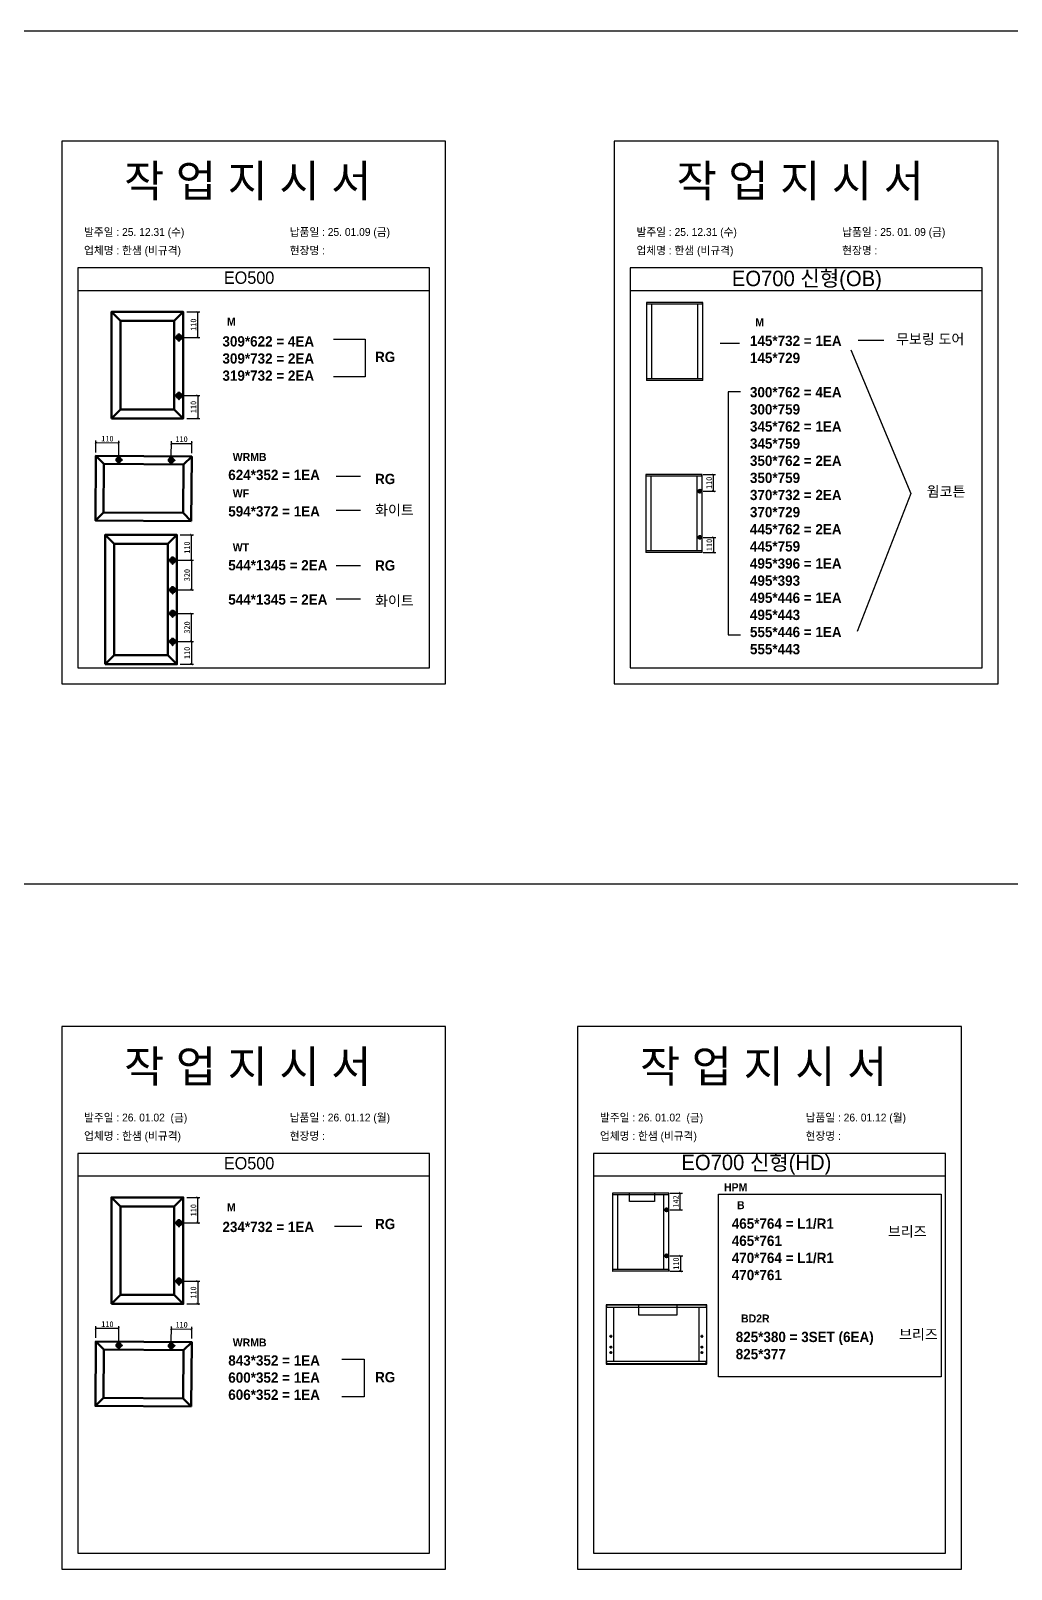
# Model space of a CAD drawing. Header units: millimetres. Extents: x -44117 to 256353, y -2095463 to 65325.
# Drawn here: x 110654 to 114944, y -602945 to -596208 of the extents above; entities that cross this region are included whole.
import ezdxf

# ---------------------------------------------------------------- set-up
doc = ezdxf.new("R2010")
doc.units = ezdxf.units.MM
doc.header["$LTSCALE"] = 10
doc.layers.add('Layer1', color=7, linetype='Continuous', lineweight=70)
doc.styles.add('MtX_Gulim', font='')
doc.styles.get('MtX_Gulim').set_extended_font_data('Gulim', bold=True)
doc.dimstyles.new('ISO-25', dxfattribs={"dimtxt": 2.5, "dimasz": 2.5, "dimexe": 1, "dimexo": 1, "dimtad": 1, "dimtxsty": 'Standard', "dimblk": 'ARCHTICK', "dimcen": 2.5, "dimadec": 0, "dimazin": 0, "dimtfac": 1, "dimtmove": 0, "dimatfit": 3, "dimfxl": 0, "dimarcsym": 0})

# ---------------------------------------------------------------- blocks, each defined once
blk = doc.blocks.new('_ArchTick')
at = {"color": 0, "linetype": 'ByBlock', "const_width": 0.15}
blk.add_lwpolyline([(-0.5, -0.5), (0.5, 0.5)], dxfattribs=at)
blk = doc.blocks.new('*D4333')
at = {"color": 0, "lineweight": -2}
for p, q in [((111336.1, -597439.7), (111394.3, -597439.7)), ((111384.3, -597551.1), (111384.3, -597439.7)), ((111317.5, -597551.1), (111394.3, -597551.1))]:
    blk.add_line(p, q, dxfattribs=at)
at = {"layer": 'Defpoints', "color": 0}
for p in [(111321.1, -597439.7), (111384.3, -597439.7), (111302.5, -597551.1)]:
    blk.add_point(p, dxfattribs=at)
at = {"color": 0, "lineweight": -2, "xscale": 10, "yscale": 10, "zscale": 10}
for p, rotation in [((111384.3, -597439.7), 90), ((111384.3, -597551.1), 270)]:
    blk.add_blockref('_ArchTick', p, dxfattribs=dict(at, rotation=rotation))
at = {"color": 0, "insert": (111365.6, -597495.4), "char_height": 25, "attachment_point": 5, "rotation": 90}
blk.add_mtext('110', dxfattribs=at)
blk = doc.blocks.new('*D4334')
at = {"color": 0, "lineweight": -2}
for p, q in [((111317.5, -597805.9), (111394.3, -597805.9)), ((111384.3, -597805.9), (111384.3, -597905.6)), ((111336.1, -597905.6), (111394.3, -597905.6))]:
    blk.add_line(p, q, dxfattribs=at)
at = {"layer": 'Defpoints', "color": 0}
for p in [(111302.5, -597805.9), (111321.1, -597905.6), (111384.3, -597905.6)]:
    blk.add_point(p, dxfattribs=at)
at = {"color": 0, "lineweight": -2, "xscale": 10, "yscale": 10, "zscale": 10}
for p, rotation in [((111384.3, -597805.9), 90), ((111384.3, -597905.6), 270)]:
    blk.add_blockref('_ArchTick', p, dxfattribs=dict(at, rotation=rotation))
at = {"color": 0, "insert": (111365.6, -597855.8), "char_height": 25, "attachment_point": 5, "rotation": 90}
blk.add_mtext('110', dxfattribs=at)
blk = doc.blocks.new('*D4335')
at = {"color": 0, "lineweight": -2}
for p, q in [((110938.8, -598054.8), (110939.2, -598002.8)), ((111039.4, -598013.6), (110939.1, -598012.8)), ((111039, -598072.3), (111039.5, -598003.6))]:
    blk.add_line(p, q, dxfattribs=at)
at = {"layer": 'Defpoints', "color": 0}
for p in [(110939.1, -598012.8), (110938.7, -598069.7), (111038.9, -598087.3)]:
    blk.add_point(p, dxfattribs=at)
at = {"color": 0, "lineweight": -2, "xscale": 10, "yscale": 10, "zscale": 10}
for p, rotation in [((110939.1, -598012.8), 179.5780898858026), ((111039.4, -598013.6), 359.5780898858026)]:
    blk.add_blockref('_ArchTick', p, dxfattribs=dict(at, rotation=rotation))
at = {"color": 0, "insert": (110989.4, -597994.5), "char_height": 25, "attachment_point": 5, "rotation": 359.57809}
blk.add_mtext('110', dxfattribs=at)
blk = doc.blocks.new('*D4336')
at = {"color": 0, "lineweight": -2}
for p, q in [((111268.5, -598073.9), (111269, -598005.3)), ((111268.9, -598015.3), (111358.7, -598015.9)), ((111358.4, -598057.8), (111358.7, -598005.9))]:
    blk.add_line(p, q, dxfattribs=at)
at = {"layer": 'Defpoints', "color": 0}
for p in [(111358.7, -598015.9), (111268.4, -598088.9), (111358.3, -598072.8)]:
    blk.add_point(p, dxfattribs=at)
at = {"color": 0, "lineweight": -2, "xscale": 10, "yscale": 10, "zscale": 10}
for p, rotation in [((111268.9, -598015.3), 179.5780898858019), ((111358.7, -598015.9), 359.5780898858019)]:
    blk.add_blockref('_ArchTick', p, dxfattribs=dict(at, rotation=rotation))
at = {"color": 0, "insert": (111313.9, -597996.8), "char_height": 25, "attachment_point": 5, "rotation": 359.57809}
blk.add_mtext('110', dxfattribs=at)
blk = doc.blocks.new('*D4337')
at = {"color": 0, "lineweight": -2}
for p, q in [((111308.3, -598415.8), (111366.6, -598415.8)), ((111356.6, -598527.1), (111356.6, -598415.8)), ((111289.7, -598527.1), (111366.6, -598527.1))]:
    blk.add_line(p, q, dxfattribs=at)
at = {"layer": 'Defpoints', "color": 0}
for p in [(111293.3, -598415.8), (111356.6, -598415.8), (111274.7, -598527.1)]:
    blk.add_point(p, dxfattribs=at)
at = {"color": 0, "lineweight": -2, "xscale": 10, "yscale": 10, "zscale": 10}
for p, rotation in [((111356.6, -598415.8), 90), ((111356.6, -598527.1), 270)]:
    blk.add_blockref('_ArchTick', p, dxfattribs=dict(at, rotation=rotation))
at = {"color": 0, "insert": (111337.8, -598471.4), "char_height": 25, "attachment_point": 5, "rotation": 90}
blk.add_mtext('110', dxfattribs=at)
blk = doc.blocks.new('*D4338')
at = {"color": 0, "lineweight": -2}
for p, q in [((111289.7, -598882.6), (111366.6, -598882.6)), ((111356.6, -598882.6), (111356.6, -598982.3)), ((111308.3, -598982.3), (111366.6, -598982.3))]:
    blk.add_line(p, q, dxfattribs=at)
at = {"layer": 'Defpoints', "color": 0}
for p in [(111274.7, -598882.6), (111293.3, -598982.3), (111356.6, -598982.3)]:
    blk.add_point(p, dxfattribs=at)
at = {"color": 0, "lineweight": -2, "xscale": 10, "yscale": 10, "zscale": 10}
for p, rotation in [((111356.6, -598882.6), 90), ((111356.6, -598982.3), 270)]:
    blk.add_blockref('_ArchTick', p, dxfattribs=dict(at, rotation=rotation))
at = {"color": 0, "insert": (111337.8, -598932.5), "char_height": 25, "attachment_point": 5, "rotation": 90}
blk.add_mtext('110', dxfattribs=at)
blk = doc.blocks.new('*D4339')
at = {"color": 0, "lineweight": -2}
for p, q in [((111289.7, -598759.7), (111366.6, -598759.7)), ((111356.6, -598882.6), (111356.6, -598759.7)), ((111289.7, -598882.6), (111366.6, -598882.6))]:
    blk.add_line(p, q, dxfattribs=at)
at = {"layer": 'Defpoints', "color": 0}
for p in [(111274.7, -598759.7), (111356.6, -598759.7), (111274.7, -598882.6)]:
    blk.add_point(p, dxfattribs=at)
at = {"color": 0, "lineweight": -2, "xscale": 10, "yscale": 10, "zscale": 10}
for p, rotation in [((111356.6, -598759.7), 90), ((111356.6, -598882.6), 270)]:
    blk.add_blockref('_ArchTick', p, dxfattribs=dict(at, rotation=rotation))
at = {"color": 0, "insert": (111337.8, -598821.2), "char_height": 25, "attachment_point": 5, "rotation": 90}
blk.add_mtext('320', dxfattribs=at)
blk = doc.blocks.new('*D4340')
at = {"color": 0, "lineweight": -2}
for p, q in [((111289.7, -598527.1), (111366.6, -598527.1)), ((111356.6, -598527.1), (111356.6, -598656.9)), ((111289.7, -598656.9), (111366.6, -598656.9))]:
    blk.add_line(p, q, dxfattribs=at)
at = {"layer": 'Defpoints', "color": 0}
for p in [(111274.7, -598527.1), (111274.7, -598656.9), (111356.6, -598656.9)]:
    blk.add_point(p, dxfattribs=at)
at = {"color": 0, "lineweight": -2, "xscale": 10, "yscale": 10, "zscale": 10}
for p, rotation in [((111356.6, -598527.1), 90), ((111356.6, -598656.9), 270)]:
    blk.add_blockref('_ArchTick', p, dxfattribs=dict(at, rotation=rotation))
at = {"color": 0, "insert": (111337.8, -598592), "char_height": 25, "attachment_point": 5, "rotation": 90}
blk.add_mtext('320', dxfattribs=at)
blk = doc.blocks.new('*D4342')
at = {"color": 0, "lineweight": -2}
for p, q in [((113596.2, -598151.2), (113650.8, -598151.2)), ((113640.8, -598224.8), (113640.8, -598151.2)), ((113596.2, -598224.8), (113650.8, -598224.8))]:
    blk.add_line(p, q, dxfattribs=at)
at = {"layer": 'Defpoints', "color": 0}
for p in [(113581.2, -598151.2), (113640.8, -598151.2), (113581.2, -598224.8)]:
    blk.add_point(p, dxfattribs=at)
at = {"color": 0, "lineweight": -2, "xscale": 10, "yscale": 10, "zscale": 10}
for p, rotation in [((113640.8, -598151.2), 90), ((113640.8, -598224.8), 270)]:
    blk.add_blockref('_ArchTick', p, dxfattribs=dict(at, rotation=rotation))
at = {"color": 0, "insert": (113622.1, -598188), "char_height": 25, "attachment_point": 5, "rotation": 90}
blk.add_mtext('110', dxfattribs=at)
blk = doc.blocks.new('*D4343')
at = {"color": 0, "lineweight": -2}
for p, q in [((113596.2, -598426.7), (113651.8, -598426.7)), ((113641.8, -598426.7), (113641.8, -598493.6)), ((113596.2, -598493.6), (113651.8, -598493.6))]:
    blk.add_line(p, q, dxfattribs=at)
at = {"layer": 'Defpoints', "color": 0}
for p in [(113581.2, -598426.7), (113581.2, -598493.6), (113641.8, -598493.6)]:
    blk.add_point(p, dxfattribs=at)
at = {"color": 0, "lineweight": -2, "xscale": 10, "yscale": 10, "zscale": 10}
for p, rotation in [((113641.8, -598426.7), 90), ((113641.8, -598493.6), 270)]:
    blk.add_blockref('_ArchTick', p, dxfattribs=dict(at, rotation=rotation))
at = {"color": 0, "insert": (113623, -598460.1), "char_height": 25, "attachment_point": 5, "rotation": 90}
blk.add_mtext('110', dxfattribs=at)
blk = doc.blocks.new('*D4350')
at = {"color": 0, "lineweight": -2}
for p, q in [((111336.1, -601317.4), (111394.3, -601317.4)), ((111384.3, -601428.8), (111384.3, -601317.4)), ((111317.5, -601428.8), (111394.3, -601428.8))]:
    blk.add_line(p, q, dxfattribs=at)
at = {"layer": 'Defpoints', "color": 0}
for p in [(111321.1, -601317.4), (111384.3, -601317.4), (111302.5, -601428.8)]:
    blk.add_point(p, dxfattribs=at)
at = {"color": 0, "lineweight": -2, "xscale": 10, "yscale": 10, "zscale": 10}
for p, rotation in [((111384.3, -601317.4), 90), ((111384.3, -601428.8), 270)]:
    blk.add_blockref('_ArchTick', p, dxfattribs=dict(at, rotation=rotation))
at = {"color": 0, "insert": (111365.6, -601373.1), "char_height": 25, "attachment_point": 5, "rotation": 90}
blk.add_mtext('110', dxfattribs=at)
blk = doc.blocks.new('*D4351')
at = {"color": 0, "lineweight": -2}
for p, q in [((111317.5, -601683.7), (111394.3, -601683.7)), ((111384.3, -601683.7), (111384.3, -601783.4)), ((111336.1, -601783.4), (111394.3, -601783.4))]:
    blk.add_line(p, q, dxfattribs=at)
at = {"layer": 'Defpoints', "color": 0}
for p in [(111302.5, -601683.7), (111321.1, -601783.4), (111384.3, -601783.4)]:
    blk.add_point(p, dxfattribs=at)
at = {"color": 0, "lineweight": -2, "xscale": 10, "yscale": 10, "zscale": 10}
for p, rotation in [((111384.3, -601683.7), 90), ((111384.3, -601783.4), 270)]:
    blk.add_blockref('_ArchTick', p, dxfattribs=dict(at, rotation=rotation))
at = {"color": 0, "insert": (111365.6, -601733.5), "char_height": 25, "attachment_point": 5, "rotation": 90}
blk.add_mtext('110', dxfattribs=at)
blk = doc.blocks.new('*D4352')
at = {"color": 0, "lineweight": -2}
for p, q in [((110938.8, -601932.5), (110939.2, -601880.6)), ((111039.4, -601891.3), (110939.1, -601890.6)), ((111039, -601950), (111039.5, -601881.3))]:
    blk.add_line(p, q, dxfattribs=at)
at = {"layer": 'Defpoints', "color": 0}
for p in [(110939.1, -601890.6), (110938.7, -601947.5), (111038.9, -601965)]:
    blk.add_point(p, dxfattribs=at)
at = {"color": 0, "lineweight": -2, "xscale": 10, "yscale": 10, "zscale": 10}
for p, rotation in [((110939.1, -601890.6), 179.5780898858025), ((111039.4, -601891.3), 359.5780898858025)]:
    blk.add_blockref('_ArchTick', p, dxfattribs=dict(at, rotation=rotation))
at = {"color": 0, "insert": (110989.4, -601872.2), "char_height": 25, "attachment_point": 5, "rotation": 359.57809}
blk.add_mtext('110', dxfattribs=at)
blk = doc.blocks.new('*D4353')
at = {"color": 0, "lineweight": -2}
for p, q in [((111268.5, -601951.7), (111269, -601883)), ((111268.9, -601893), (111358.7, -601893.7)), ((111358.4, -601935.6), (111358.7, -601883.7))]:
    blk.add_line(p, q, dxfattribs=at)
at = {"layer": 'Defpoints', "color": 0}
for p in [(111358.7, -601893.7), (111268.4, -601966.7), (111358.3, -601950.6)]:
    blk.add_point(p, dxfattribs=at)
at = {"color": 0, "lineweight": -2, "xscale": 10, "yscale": 10, "zscale": 10}
for p, rotation in [((111268.9, -601893), 179.578089885802), ((111358.7, -601893.7), 359.578089885802)]:
    blk.add_blockref('_ArchTick', p, dxfattribs=dict(at, rotation=rotation))
at = {"color": 0, "insert": (111313.9, -601874.6), "char_height": 25, "attachment_point": 5, "rotation": 359.57809}
blk.add_mtext('110', dxfattribs=at)
blk = doc.blocks.new('*D4354')
at = {"color": 0, "lineweight": -2}
for p, q in [((113451, -601297.9), (113505.6, -601297.9)), ((113495.6, -601371.5), (113495.6, -601297.9)), ((113451, -601371.5), (113505.6, -601371.5))]:
    blk.add_line(p, q, dxfattribs=at)
at = {"layer": 'Defpoints', "color": 0}
for p in [(113436, -601297.9), (113495.6, -601297.9), (113436, -601371.5)]:
    blk.add_point(p, dxfattribs=at)
at = {"color": 0, "lineweight": -2, "xscale": 10, "yscale": 10, "zscale": 10}
for p, rotation in [((113495.6, -601297.9), 90), ((113495.6, -601371.5), 270)]:
    blk.add_blockref('_ArchTick', p, dxfattribs=dict(at, rotation=rotation))
at = {"color": 0, "insert": (113476.9, -601334.7), "char_height": 25, "attachment_point": 5, "rotation": 90}
blk.add_mtext('142', dxfattribs=at)
blk = doc.blocks.new('*D4355')
at = {"color": 0, "lineweight": -2}
for p, q in [((113451, -601573.3), (113506.6, -601573.3)), ((113496.6, -601573.3), (113496.6, -601640.2)), ((113451, -601640.2), (113506.6, -601640.2))]:
    blk.add_line(p, q, dxfattribs=at)
at = {"layer": 'Defpoints', "color": 0}
for p in [(113436, -601573.3), (113436, -601640.2), (113496.6, -601640.2)]:
    blk.add_point(p, dxfattribs=at)
at = {"color": 0, "lineweight": -2, "xscale": 10, "yscale": 10, "zscale": 10}
for p, rotation in [((113496.6, -601573.3), 90), ((113496.6, -601640.2), 270)]:
    blk.add_blockref('_ArchTick', p, dxfattribs=dict(at, rotation=rotation))
at = {"color": 0, "insert": (113477.8, -601606.8), "char_height": 25, "attachment_point": 5, "rotation": 90}
blk.add_mtext('110', dxfattribs=at)

msp = doc.modelspace()

# ---------------------------------------------------------------- linework, layer by layer
at = {"color": 1}
msp.add_line((104015.69829, -596208.40571), (196284.84516, -596208.40571), dxfattribs=at)
msp.add_line((104015.69829, -596208.40571), (196284.84516, -596208.40571), dxfattribs=at)
for p, q in [((112399.3911, -597246.71474), (110859.3911, -597246.71474)), ((114816.9532, -597246.65272), (113276.9532, -597246.65272)), ((112399.3911, -597346.71474), (110859.3911, -597346.71474)), ((114816.9532, -597346.65272), (113276.9532, -597346.65272)), ((113348.20505, -597398.39332), (113348.20505, -597740.28021)), ((113594.7057, -597398.83605), (113348.20505, -597398.83605)), ((113594.7057, -597405.52621), (113348.20505, -597405.52621)), ((113594.45973, -597398.14736), (113348.45102, -597398.14736)), ((113370.09565, -597405.03429), (113370.09565, -597733.14732)), ((113572.56913, -597733.14732), (113572.56913, -597405.52621)), ((113593.47589, -597405.52621), (113593.47589, -597398.14736)), ((113594.7057, -597740.28021), (113594.7057, -597398.39332)), ((113671.14326, -597576.9154), (113755.76528, -597576.9154)), ((114242.82485, -597605.10755), (114504.37853, -598234.53755)), ((114274.24532, -597562.91873), (114386.94731, -597562.91873)), ((113594.7057, -597733.14732), (113348.20505, -597733.14732)), ((113594.7057, -597739.83749), (113348.20505, -597739.83749)), ((113594.45973, -597740.52618), (113348.45102, -597740.52618)), ((113349.43486, -597740.52618), (113349.43486, -597733.14732)), ((113593.47589, -597733.14732), (113593.47589, -597740.52618)), ((111989.81019, -598158.31247), (112096.13283, -598158.31247)), ((113345.36564, -598151.43253), (113345.36564, -598493.31942)), ((113591.86628, -598151.87526), (113345.36564, -598151.87526)), ((113591.86628, -598158.56542), (113345.36564, -598158.56542)), ((113591.62032, -598151.18657), (113345.6116, -598151.18657)), ((113367.25624, -598158.0735), (113367.25624, -598486.18653)), ((113569.72972, -598486.18653), (113569.72972, -598158.56542)), ((113590.63647, -598158.56542), (113590.63647, -598151.18657)), ((113591.86628, -598493.31942), (113591.86628, -598151.43253)), ((114504.37853, -598234.53755), (114270.46874, -598838.45011)), ((111989.81019, -598307.16416), (112096.13283, -598307.16416)), ((113591.86628, -598486.18653), (113345.36564, -598486.18653)), ((113591.86628, -598492.87669), (113345.36564, -598492.87669)), ((113591.62032, -598493.56539), (113345.6116, -598493.56539)), ((113346.59545, -598493.56539), (113346.59545, -598486.18653)), ((113590.63647, -598486.18653), (113590.63647, -598493.56539)), ((111989.81019, -598549.57976), (112096.13283, -598549.57976)), ((111989.81019, -598696.305), (112096.13283, -598696.305)), ((112399.3911, -601124.47349), (110859.3911, -601124.47349)), ((114657.0102, -601124.47349), (113117.0102, -601124.47349)), ((112399.3911, -601224.47349), (110859.3911, -601224.47349)), ((114657.0102, -601224.47349), (113117.0102, -601224.47349)), ((113200.15862, -601298.09717), (113200.15862, -601639.98405)), ((113446.65926, -601298.5399), (113200.15862, -601298.5399)), ((113446.65926, -601305.23006), (113200.15862, -601305.23006)), ((113446.4133, -601297.85121), (113200.40458, -601297.85121)), ((113222.04922, -601304.73814), (113222.04922, -601632.85117)), ((113424.5227, -601632.85117), (113424.5227, -601305.23006)), ((113445.42945, -601305.23006), (113445.42945, -601297.85121)), ((113446.65926, -601639.98405), (113446.65926, -601298.09717)), ((111983.19227, -601442.35139), (112102.27362, -601442.35139)), ((113446.65926, -601632.85117), (113200.15862, -601632.85117)), ((113446.65926, -601639.54133), (113200.15862, -601639.54133)), ((113446.4133, -601640.23002), (113200.40458, -601640.23002)), ((113201.38843, -601640.23002), (113201.38843, -601632.85117)), ((113445.42945, -601632.85117), (113445.42945, -601640.23002)), ((113171.09926, -601787.86176), (113171.09926, -602046.30383)), ((113611.70966, -601788.52823), (113171.09926, -601788.52823)), ((113611.70966, -601798.59932), (113171.09926, -601798.59932)), ((113611.3394, -601787.4915), (113171.46952, -601787.4915)), ((113172.95056, -601787.4915), (113172.95056, -601798.59932)), ((113204.42274, -601798.59932), (113204.42274, -602035.56626)), ((113578.38618, -602035.56626), (113578.38618, -601798.59932)), ((113609.85836, -601787.4915), (113609.85836, -601798.59932)), ((113611.70966, -602046.30383), (113611.70966, -601787.86176)), ((113198.31343, -601925.22853), (113186.09482, -601925.22853)), ((113192.20413, -601919.11922), (113192.20413, -601931.33783)), ((113584.49549, -601925.22853), (113596.7141, -601925.22853)), ((113590.60479, -601919.11922), (113590.60479, -601931.33783)), ((113198.31343, -601972.62192), (113186.09482, -601972.62192)), ((113198.31343, -601996.31861), (113186.09482, -601996.31861)), ((113192.20413, -601966.51261), (113192.20413, -601978.73122)), ((113192.20413, -601990.20931), (113192.20413, -602002.42792)), ((113584.49549, -601972.62192), (113596.7141, -601972.62192)), ((113584.49549, -601996.31861), (113596.7141, -601996.31861)), ((113590.60479, -601966.51261), (113590.60479, -601978.73122)), ((113590.60479, -601990.20931), (113590.60479, -602002.42792)), ((113611.70966, -602035.56626), (113171.09926, -602035.56626)), ((113611.70966, -602045.63736), (113171.09926, -602045.63736)), ((113171.46952, -602046.67409), (113611.3394, -602046.67409)), ((113172.95056, -602035.56626), (113172.95056, -602046.67409)), ((113609.85836, -602046.67409), (113609.85836, -602035.56626))]:
    msp.add_line(p, q)
at = {"color": 2}
msp.add_line((104015.69829, -599943.23236), (196284.84516, -599943.23236), dxfattribs=at)
msp.add_line((104015.69829, -599943.23236), (196284.84516, -599943.23236), dxfattribs=at)
for points in [[(110789.3911, -599067.54502), (112469.3911, -599067.54502), (112469.3911, -596691.54502), (110789.3911, -596691.54502)], [(113206.9532, -599067.483), (114886.9532, -599067.483), (114886.9532, -596691.483), (113206.9532, -596691.483)], [(110789.3911, -602945.30377), (112469.3911, -602945.30377), (112469.3911, -600569.30377), (110789.3911, -600569.30377)], [(113047.0102, -602945.30377), (114727.0102, -602945.30377), (114727.0102, -600569.30377), (113047.0102, -600569.30377)], [(113663.85745, -601303.01022), (114636.9222, -601303.01022), (114636.9222, -602102.55643), (113663.85745, -602102.55643)], [(113314.00753, -601787.92008), (113481.38798, -601787.92008), (113481.38798, -601832.93965), (113314.00753, -601832.93965)]]:
    msp.add_lwpolyline(points, close=True)
for points in [[(110859.3911, -597246.71474), (110859.3911, -598997.54502), (112399.3911, -598997.54502), (112399.3911, -597246.71474)], [(113276.9532, -597246.65272), (113276.9532, -598997.483), (114816.9532, -598997.483), (114816.9532, -597246.65272)], [(111979.17793, -597558.65281), (112117.39735, -597558.65281), (112117.39735, -597724.51612), (111979.17793, -597724.51612)], [(113759.23945, -597789.7621), (113706.07813, -597789.7621), (113706.07813, -598852.98844), (113759.23945, -598852.98844)], [(110859.3911, -601124.47349), (110859.3911, -602875.30377), (112399.3911, -602875.30377), (112399.3911, -601124.47349)], [(113117.0102, -601124.47349), (113117.0102, -602875.30377), (114657.0102, -602875.30377), (114657.0102, -601124.47349)], [(113383.64364, -601297.85121), (113383.64364, -601335.42737), (113273.97246, -601335.42737), (113273.97246, -601297.85121)], [(112015.08906, -602024.99943), (112112.90588, -602024.99943), (112112.90588, -602190.86274), (112015.08906, -602190.86274)]]:
    msp.add_lwpolyline(points)
for centre in [(113192.20413, -601925.22853), (113590.60479, -601925.22853), (113192.20413, -601972.62192), (113192.20413, -601996.31861), (113590.60479, -601972.62192), (113590.60479, -601996.31861)]:
    msp.add_circle(centre, 3.70261)
for centre, radius, start, end in [((113594.45973, -597398.39332), 0.24596, 0, 90), ((113348.45102, -597740.28022), 0.24596, 180, 270), ((113594.45973, -597740.28022), 0.24596, 270, 0), ((113591.62032, -598151.43253), 0.24596, 0, 90), ((113345.6116, -598493.31943), 0.24596, 180, 270), ((113591.62032, -598493.31943), 0.24596, 270, 0), ((113446.4133, -601298.09717), 0.24596, 0, 90), ((113200.40458, -601639.98406), 0.24596, 180, 270), ((113446.4133, -601639.98406), 0.24596, 270, 0), ((113171.46952, -601787.86176), 0.37026, 90, 180), ((113611.3394, -601787.86176), 0.37026, 0, 90), ((113171.46952, -602046.30383), 0.37026, 180, 270), ((113611.3394, -602046.30383), 0.37026, 270, 0)]:
    msp.add_arc(centre, radius, start, end)
at = {"layer": 'Layer1'}
for p, q in [((111046.40037, -597478.92713), (111007.15794, -597439.68471)), ((111281.85493, -597478.92713), (111321.09736, -597439.68471)), ((111286.1665, -597551.05105), (111318.78961, -597551.05105)), ((111286.1665, -597805.9172), (111318.78961, -597805.9172)), ((111007.15794, -597905.60791), (111046.40037, -597866.36548)), ((111321.09736, -597905.60791), (111281.85493, -597866.36548)), ((111281.85493, -597866.36548), (111321.09736, -597905.60791)), ((110973.80244, -598105.3447), (110938.7281, -598069.74997)), ((111038.77259, -598101.94071), (111038.9889, -598072.56632)), ((111268.2583, -598103.63061), (111268.47461, -598074.25622)), ((111358.25307, -598072.83929), (111322.65834, -598107.91362)), ((111322.65834, -598107.91362), (111358.25307, -598072.83929)), ((113581.2283, -598215.73785), (113581.2283, -598233.86825)), ((110972.24125, -598317.35189), (110936.64652, -598352.42622)), ((111356.17149, -598355.51554), (111321.09715, -598319.92081)), ((111018.64736, -598455.00499), (110979.40493, -598415.76256)), ((111254.10193, -598455.00499), (111293.34436, -598415.76256)), ((113581.2283, -598435.74621), (113581.2283, -598417.61581)), ((111258.4135, -598527.1289), (111291.03661, -598527.1289)), ((111258.4135, -598656.93349), (111291.03661, -598656.93349)), ((111258.4135, -598759.72247), (111291.03661, -598759.72247)), ((111258.4135, -598882.62062), (111291.03661, -598882.62062)), ((110979.40493, -598982.31133), (111018.64736, -598943.0689)), ((111293.34436, -598982.31133), (111254.10193, -598943.0689)), ((111254.10193, -598943.0689), (111293.34436, -598982.31133)), ((111046.40037, -601356.68588), (111007.15794, -601317.44345)), ((111281.85493, -601356.68588), (111321.09736, -601317.44345)), ((113436.02128, -601362.40248), (113436.02128, -601380.53289)), ((111286.1665, -601428.8098), (111318.78961, -601428.8098)), ((113436.02128, -601582.41085), (113436.02128, -601564.28044)), ((111286.1665, -601683.67595), (111318.78961, -601683.67595)), ((111007.15794, -601783.36666), (111046.40037, -601744.12423)), ((111321.09736, -601783.36666), (111281.85493, -601744.12423)), ((111281.85493, -601744.12423), (111321.09736, -601783.36666)), ((110973.80244, -601983.10344), (110938.7281, -601947.50871)), ((111038.77259, -601979.69946), (111038.9889, -601950.32507)), ((111268.2583, -601981.38936), (111268.47461, -601952.01497)), ((111358.25307, -601950.59804), (111322.65834, -601985.67237)), ((111322.65834, -601985.67237), (111358.25307, -601950.59804)), ((110972.24125, -602195.11063), (110936.64652, -602230.18497)), ((111356.17149, -602233.27429), (111321.09715, -602197.67956))]:
    msp.add_line(p, q, dxfattribs=at)
for points in [[(111007.15794, -597905.60791), (111321.09736, -597905.60791), (111321.09736, -597439.68471), (111007.15794, -597439.68471)], [(111046.40037, -597866.36548), (111281.85493, -597866.36548), (111281.85493, -597478.92713), (111046.40037, -597478.92713)], [(111302.47806, -597534.73949), (111302.47806, -597567.36261)], [(111302.47806, -597789.60565), (111302.47806, -597822.22876)], [(111356.17149, -598355.51554), (111358.25307, -598072.83929), (110938.7281, -598069.74997), (110936.64652, -598352.42622)], [(111024.19355, -598087.14536), (111053.56794, -598087.36167)], [(111253.67926, -598088.83526), (111283.05365, -598089.05157)], [(111321.09715, -598319.92081), (111322.65834, -598107.91362), (110973.80244, -598105.3447), (110972.24125, -598317.35189)], [(113590.2935, -598224.80305), (113572.16309, -598224.80305)], [(110979.40493, -598982.31133), (111293.34436, -598982.31133), (111293.34436, -598415.76256), (110979.40493, -598415.76256)], [(113590.2935, -598426.68101), (113572.16309, -598426.68101)], [(111018.64736, -598943.0689), (111254.10193, -598943.0689), (111254.10193, -598455.00499), (111018.64736, -598455.00499)], [(111274.72505, -598510.81735), (111274.72505, -598543.44046)], [(111274.72505, -598640.62194), (111274.72505, -598673.24505)], [(111274.72505, -598743.41091), (111274.72505, -598776.03402)], [(111274.72505, -598866.30906), (111274.72505, -598898.93218)], [(111007.15794, -601783.36666), (111321.09736, -601783.36666), (111321.09736, -601317.44345), (111007.15794, -601317.44345)], [(111046.40037, -601744.12423), (111281.85493, -601744.12423), (111281.85493, -601356.68588), (111046.40037, -601356.68588)], [(113445.08648, -601371.46769), (113426.95607, -601371.46769)], [(111302.47806, -601412.49824), (111302.47806, -601445.12135)], [(113445.08648, -601573.34564), (113426.95607, -601573.34564)], [(111302.47806, -601667.3644), (111302.47806, -601699.98751)], [(111356.17149, -602233.27429), (111358.25307, -601950.59804), (110938.7281, -601947.50871), (110936.64652, -602230.18497)], [(111321.09715, -602197.67956), (111322.65834, -601985.67237), (110973.80244, -601983.10344), (110972.24125, -602195.11063)], [(111024.19355, -601964.90411), (111053.56794, -601965.12042)], [(111253.67926, -601966.59401), (111283.05365, -601966.81032)]]:
    msp.add_lwpolyline(points, close=True, dxfattribs=at)
for centre, radius in [((111302.47806, -597551.05105), 10.87437), ((111302.47806, -597805.9172), 10.87437), ((111038.88075, -598087.25351), 9.79173), ((111268.36645, -598088.94341), 9.79173), ((113581.2283, -598224.80305), 6.04347), ((113581.2283, -598426.68101), 6.04347), ((111274.72505, -598527.1289), 10.87437), ((111274.72505, -598656.93349), 10.87437), ((111274.72505, -598759.72247), 10.87437), ((111274.72505, -598882.62062), 10.87437), ((113436.02128, -601371.46769), 6.04347), ((111302.47806, -601428.8098), 10.87437), ((113436.02128, -601573.34564), 6.04347), ((111302.47806, -601683.67595), 10.87437), ((111038.88075, -601965.01226), 9.79173), ((111268.36645, -601966.70216), 9.79173)]:
    msp.add_circle(centre, radius, dxfattribs=at)

# ---------------------------------------------------------------- texts
at = {"linetype": 'Continuous', "style": 'MtX_Gulim'}
for s, height, p in [('M', 35.04934, (111512.26235, -597499.61431)), ('M', 35.04934, (113824.13367, -597502.78207)), ('WRMB', 35.049344, (111537.77978, -598092.2038)), ('WF', 35.049344, (111537.77978, -598251.68776)), ('WT', 35.049344, (111537.77978, -598487.724)), ('HPM', 35.049344, (113687.32419, -601289.83036)), ('B', 35.04934, (113744.51986, -601368.621)), ('M', 35.04934, (111512.26235, -601377.37305)), ('BD2R', 35.049344, (113761.95638, -601864.78617)), ('WRMB', 35.049344, (111537.77978, -601969.96255))]:
    msp.add_text(s, height=height, dxfattribs=at).set_placement(p)
at = {"attachment_point": 1}
for s, width, gutter_width, heights, insert, char_height in [('{\\fGulim|b0|i0|c129|p50;작 업 지 시 서}', 3307.3198183, 12.5, [-155.84554], (111062.19771, -596795.70753), 140), ('{\\fGulim|b0|i0|c129|p50;작 업 지 시 서}', 3307.3198183, 12.5, [-155.84554], (113479.7598, -596795.64551), 140), ('\\pt11;{\\fGulim|b0|i0|c129|p50;발주일 : 25. 12.31 (수)}', 3307.3198183, 12.5, [34.50412], (110886.98835, -597072.42795), 34.3), ('{\\fGulim|b0|i0|c129|p50;납품일 : 25. 01.09 (금)}', 3307.3198183, 12.5, [35.09023], (111786.96634, -597072.42795), 34.3), ('\\pt11;{\\fGulim|b0|i0|c129|p50;발주일 : 25. 12.31 (수)}', 3307.3198183, 12.5, [34.50412], (113304.55045, -597072.36593), 34.3), ('{\\fGulim|b0|i0|c129|p50;납품일 : 25. 01. 09 (금)}', 3307.3198183, 12.5, [35.09023], (114204.52843, -597072.36593), 34.3), ('{\\fGulim|b0|i0|c129|p50;업체명 : 한샘 (비규격)}', 3307.3198183, 12.5, [36.11279], (110886.98835, -597153.08413), 34.3), ('{\\fGulim|b0|i0|c129|p50;현장명 : }', 3307.3198183, 12.5, [-38.2735], (111786.96634, -597153.08413), 34.3), ('{\\fGulim|b0|i0|c129|p50;업체명 : 한샘 (비규격)}', 3307.3198183, 12.5, [36.11279], (113304.55045, -597153.02211), 34.3), ('{\\fGulim|b0|i0|c129|p50;현장명 : }', 3307.3198183, 12.5, [-38.2735], (114204.52843, -597153.02211), 34.3), ('{\\fGulim|b0|i0|c129|p50;EO500}', 5224.9748335, 19.74777, [57.05176], (111498.83314, -597262.42104), 54.1878762), ('{\\fGulim|b0|i0|c129|p50;EO700 신형(OB)}', 1597.0710432, 6.03612, [-85.06834], (113721.8307, -597259.08095), 67.6045736), ('{\\f굴림|b1|i0|c129|p50;309*622 = 4EA\\P309*732 = 2EA\\P319*732 = 2EA}', 13607.1496112, 175, [602.07594], (111492.63416, -597546.00103), 45), ('{\\f굴림|b1|i0|c129|p50;145*732 = 1EA\\P\\C1;145*729\\P\\P\\C256;300*762 = 4EA\\P\\C1;300*759\\P\\C256;345*762 = 1EA\\P\\C1;345*759\\P\\C256;350*762 = 2EA\\P\\C1;350*759\\P\\C256;370*732 = 2EA\\P\\C1;370*729\\P\\C256;445*762 = 2EA\\P\\C1;445*759\\P\\C256;495*396 = 1EA\\P\\C1;495*393\\P\\C256;495*446 = 1EA\\P\\C1;495*443\\P\\C256;555*446 = 1EA\\P\\C1;555*443}', 13607.1496112, 175, [-1397.91667], (113800.90652, -597543.51756), 45), ('{\\f굴림|b1|i0|c129|p50;무보링 도어}', 13607.1496112, 175, [-50.11905], (114440.10863, -597535.80681), 45), ('{\\f굴림|b1|i0|c129|p50;RG}', 13607.1496112, 175, [-46.25], (112160.48475, -597613.99913), 45), ('{\\f굴림|b1|i0|c129|p50;624*352 = 1EA}', 13607.1496112, 175, [602.07594], (111518.15159, -598130.77552), 45), ('{\\f굴림|b1|i0|c129|p50;RG}', 13607.1496112, 175, [-46.25], (112160.48475, -598148.49383), 45), ('{\\f굴림|b1|i0|c129|p50;웜코튼}', 13607.1496112, 175, [-48.57143], (114574.55147, -598203.55657), 45), ('{\\f굴림|b1|i0|c129|p50;594*372 = 1EA}', 13607.1496112, 175, [602.07594], (111518.15159, -598290.25947), 45), ('{\\f굴림|b1|i0|c129|p50;화이트}', 13607.1496112, 175, [-50], (112160.48475, -598284.5868), 45), ('{\\f굴림|b1|i0|c129|p50;544*1345 = 2EA\\P\\P544*1345 = 2EA}', 13607.1496112, 175, [602.07594], (111518.15159, -598526.29572), 45), ('{\\f굴림|b1|i0|c129|p50;RG}', 13607.1496112, 175, [-46.25], (112160.48475, -598527.00241), 45), ('{\\f굴림|b1|i0|c129|p50;화이트}', 13607.1496112, 175, [-50], (112160.48475, -598682.23346), 45), ('{\\fGulim|b0|i0|c129|p50;작 업 지 시 서}', 3307.3198183, 12.5, [-155.84554], (111062.19771, -600673.46628), 140), ('{\\fGulim|b0|i0|c129|p50;작 업 지 시 서}', 3307.3198183, 12.5, [-155.84554], (113319.8168, -600673.46628), 140), ('\\pt11;{\\fGulim|b0|i0|c129|p50;발주일 : 26. 01.02  (금)}', 3307.3198183, 12.5, [34.50412], (110886.98835, -600950.1867), 34.3), ('{\\fGulim|b0|i0|c129|p50;납품일 : 26. 01.12 (월)}', 3307.3198183, 12.5, [35.09023], (111786.96634, -600950.1867), 34.3), ('\\pt11;{\\fGulim|b0|i0|c129|p50;발주일 : 26. 01.02  (금)}', 3307.3198183, 12.5, [34.50412], (113144.60745, -600950.1867), 34.3), ('{\\fGulim|b0|i0|c129|p50;납품일 : 26. 01.12 (월)}', 3307.3198183, 12.5, [35.09023], (114044.58543, -600950.1867), 34.3), ('{\\fGulim|b0|i0|c129|p50;업체명 : 한샘 (비규격)}', 3307.3198183, 12.5, [36.11279], (110886.98835, -601030.84288), 34.3), ('{\\fGulim|b0|i0|c129|p50;현장명 : }', 3307.3198183, 12.5, [-38.2735], (111786.96634, -601030.84288), 34.3), ('{\\fGulim|b0|i0|c129|p50;업체명 : 한샘 (비규격)}', 3307.3198183, 12.5, [36.11279], (113144.60745, -601030.84288), 34.3), ('{\\fGulim|b0|i0|c129|p50;현장명 : }', 3307.3198183, 12.5, [-38.2735], (114044.58543, -601030.84288), 34.3), ('{\\fGulim|b0|i0|c129|p50;EO700 신형(HD)}', 1597.0710432, 6.03612, [-85.06834], (113500.99256, -601130.0022), 67.6045736), ('{\\fGulim|b0|i0|c129|p50;EO500}', 5224.9748335, 19.74777, [57.05176], (111498.83314, -601140.17979), 54.1878762), ('{\\f굴림|b1|i0|c129|p50;234*732 = 1EA}', 13607.1496112, 175, [602.07594], (111492.63416, -601423.75978), 45), ('{\\f굴림|b1|i0|c129|p50;RG}', 13607.1496112, 175, [-46.25], (112160.48475, -601410.95268), 45), ('{\\f굴림|b1|i0|c129|p50;465*764 = L1/R1\\P\\C1;465*761\\P\\C256;470*764\\C1; \\C256;= L1/R1\\P\\C1;470*761}', 13607.1496112, 175, [-279.70238], (113721.2927, -601409.3565), 45), ('{\\f굴림|b1|i0|c129|p50;브리즈}', 13607.1496112, 175, [-50], (114404.29109, -601444.23354), 45), ('{\\f굴림|b1|i0|c129|p50;825*380 = 3SET (6EA)\\P\\C1;825*377}', 13607.1496112, 175, [-126.30952], (113738.72922, -601905.52167), 45), ('{\\f굴림|b1|i0|c129|p50;브리즈}', 13607.1496112, 175, [-50], (114453.36477, -601894.40687), 45), ('{\\f굴림|b1|i0|c129|p50;843*352 = 1EA\\P600*352 = 1EA\\P606*352 = 1EA}', 13607.1496112, 175, [602.07594], (111518.15159, -602008.53427), 45), ('{\\f굴림|b1|i0|c129|p50;RG}', 13607.1496112, 175, [-46.25], (112160.48475, -602081.54035), 45)]:
    msp.add_mtext_dynamic_manual_height_columns(s, width=width, gutter_width=gutter_width, heights=heights, dxfattribs=dict(at, insert=insert, char_height=char_height))

# ---------------------------------------------------------------- dimensions: what is measured, and where the dimension line sits
for base, p1, p2, angle, text, picture, middle in [((111384.30734, -597439.68471), (111302.47806, -597551.05105), (111321.09736, -597439.68471), 90, '110', '*D4333', (111365.55734, -597495.36788)), ((111384.30734, -597905.60791), (111302.47806, -597805.9172), (111321.09736, -597905.60791), 90, '110', '*D4334', (111365.55734, -597855.76256)), ((110939.14722, -598012.83465), (111038.88075, -598087.25351), (110938.7281, -598069.74997), 179.578089886, '110', '*D4335', (110989.42334, -597994.45437)), ((111358.67219, -598015.92397), (111268.36645, -598088.94341), (111358.25307, -598072.83929), 179.578089886, '110', '*D4336', (111313.92867, -597996.84398)), ((113640.84207, -598151.18657), (113581.2283, -598224.80305), (113581.2283, -598151.18657), 90, '110', '*D4342', (113622.09207, -598187.99481)), ((111356.55434, -598415.76256), (111274.72505, -598527.1289), (111293.34436, -598415.76256), 90, '110', '*D4337', (111337.80434, -598471.44573)), ((113641.79554, -598493.56539), (113581.2283, -598426.68101), (113581.2283, -598493.56539), 90, '110', '*D4343', (113623.04554, -598460.1232)), ((111356.55434, -598656.93349), (111274.72505, -598527.1289), (111274.72505, -598656.93349), 90, '320', '*D4340', (111337.80434, -598592.0312)), ((111356.55434, -598759.72247), (111274.72505, -598882.62062), (111274.72505, -598759.72247), 90, '320', '*D4339', (111337.80434, -598821.17154)), ((111356.55434, -598982.31133), (111274.72505, -598882.62062), (111293.34436, -598982.31133), 90, '110', '*D4338', (111337.80434, -598932.46598)), ((111384.30734, -601317.44345), (111302.47806, -601428.8098), (111321.09736, -601317.44345), 90, '110', '*D4350', (111365.55734, -601373.12663)), ((113495.63505, -601297.85121), (113436.02128, -601371.46769), (113436.02128, -601297.85121), 90, '142', '*D4354', (113476.88505, -601334.65945)), ((113496.58852, -601640.23002), (113436.02128, -601573.34564), (113436.02128, -601640.23002), 90, '110', '*D4355', (113477.83852, -601606.78783)), ((111384.30734, -601783.36666), (111302.47806, -601683.67595), (111321.09736, -601783.36666), 90, '110', '*D4351', (111365.55734, -601733.52131)), ((110939.14722, -601890.5934), (111038.88075, -601965.01226), (110938.7281, -601947.50871), 179.578089886, '110', '*D4352', (110989.42334, -601872.21312)), ((111358.67219, -601893.68272), (111268.36645, -601966.70216), (111358.25307, -601950.59804), 179.578089886, '110', '*D4353', (111313.92867, -601874.60273))]:
    dim = msp.add_linear_dim(base=base, p1=p1, p2=p2, angle=angle, text=text, dimstyle='ISO-25', override={"dimscale": 10, "dimasz": 1, "dimexo": 1.5, "dimtxsty": 'Standard'})
    dim.commit()
    dim.dimension.update_dxf_attribs({"geometry": picture, "text_midpoint": middle})

doc.saveas('drawing.dxf')
